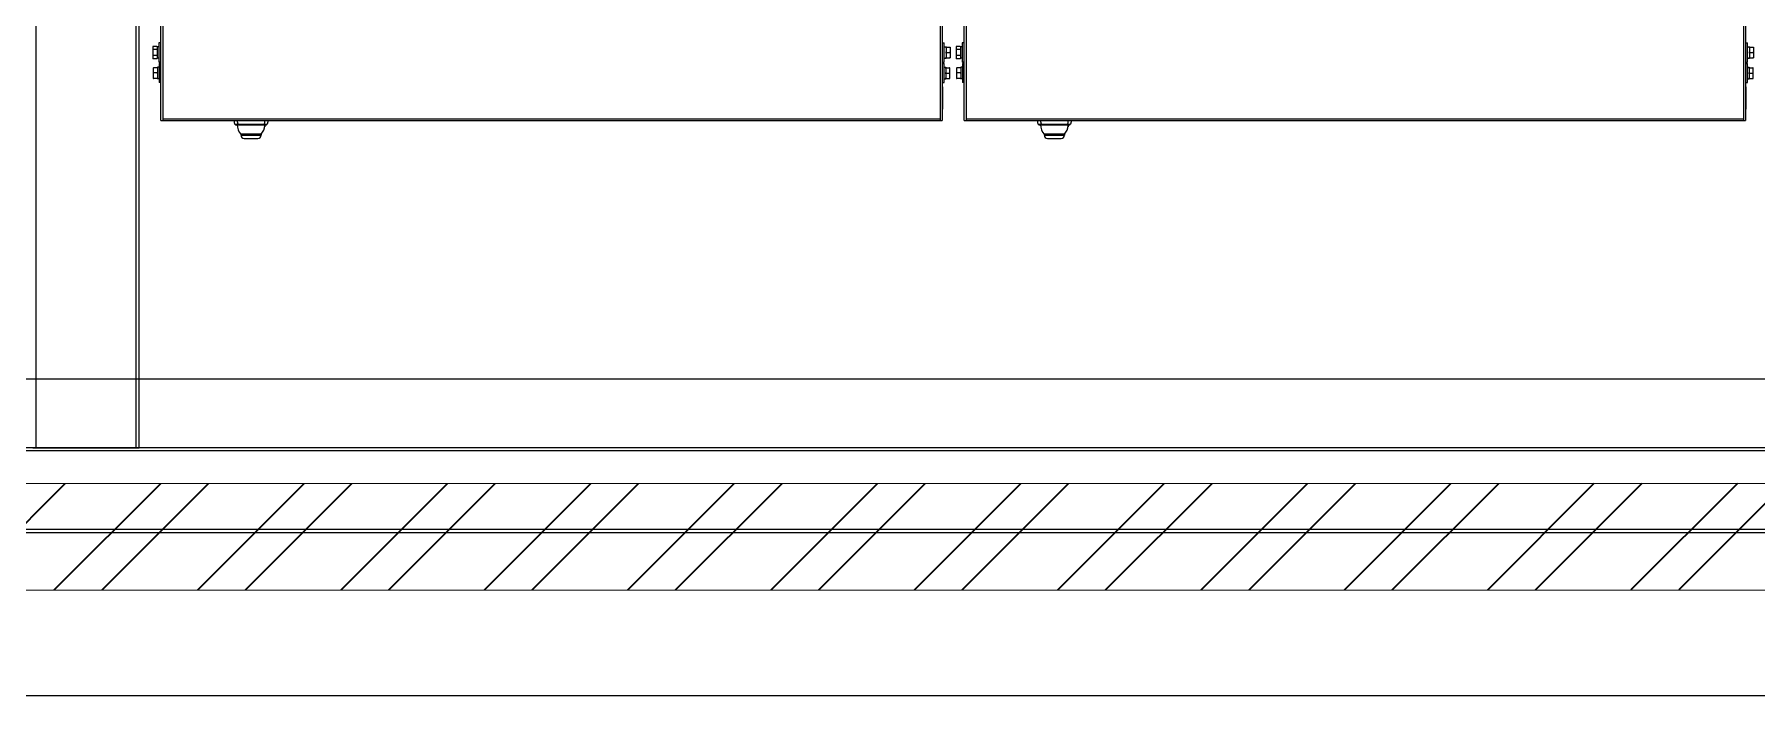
# Model space of a CAD drawing. Header units: millimetres. Extents: x 32496 to 166256, y 3504 to 23939.
# Drawn here: x 99788 to 101406, y 6120 to 6741 of the extents above; entities that cross this region are included whole.
import ezdxf

# ---------------------------------------------------------------- set-up
doc = ezdxf.new("R2010")
doc.units = ezdxf.units.MM
doc.layers.get('0').update_dxf_attribs({"lineweight": 35})
for name, color, linetype in [('2401-01144-S-M6-16HWM_1_0', 7, 'Continuous'), ('4215-19366_1_1_0', 7, 'Continuous'), ('4215-19374_1_1_0', 7, 'Continuous'), ('4215-23304_2_1_1_0', 7, 'Continuous'), ('FG-S100X100-2232_0', 7, 'Continuous'), ('PRT0001_1_1_1_1_1_1_0', 7, 'Continuous'), ('PRT0007_1_1_1_1_1_1_0', 7, 'Continuous'), ('PRT0023_1_1_1_1_1_1_0', 7, 'Continuous'), ('S04S0230_0', 7, 'Continuous')]:
    doc.layers.add(name, color=color, linetype=linetype)

# ---------------------------------------------------------------- blocks, each defined once
blk = doc.blocks.new('etryt5rte')
at = {"color": 2, "lineweight": -3}
for p, q in [((64002.7, -55957.5), (75894.6, -55957.5)), ((63902.7, -56057.5), (75994.7, -56055.2)), ((63802.7, -56157.5), (76094.7, -56155.2)), ((71552.9, -56255.2), (76194.2, -56255.2))]:
    blk.add_line(p, q, dxfattribs=at)
at = {"color": 2}
for p, q in [((71619.6, -56156), (71719.6, -56056)), ((71709.4, -56156), (71809.4, -56056)), ((71754.3, -56156), (71854.4, -56056)), ((71844.2, -56156), (71944.2, -56056)), ((71889.1, -56156), (71989.1, -56056)), ((71978.9, -56156), (72078.9, -56056)), ((72023.8, -56156), (72123.8, -56055.9)), ((72113.6, -56156), (72213.6, -56055.9)), ((72158.5, -56155.9), (72258.5, -56055.9)), ((72248.3, -56155.9), (72348.4, -56055.9)), ((72293.2, -56155.9), (72393.3, -56055.9)), ((72383.1, -56155.9), (72483.1, -56055.9)), ((72428, -56155.9), (72528, -56055.9)), ((72517.8, -56155.9), (72617.8, -56055.8)), ((72562.7, -56155.9), (72662.7, -56055.8)), ((72652.5, -56155.8), (72752.6, -56055.8)), ((72697.4, -56155.8), (72797.5, -56055.8)), ((72787.3, -56155.8), (72887.3, -56055.8)), ((72832.2, -56155.8), (72932.2, -56055.8)), ((72922, -56155.8), (73022, -56055.8)), ((72966.9, -56155.8), (73066.9, -56055.8)), ((73056.7, -56155.8), (73156.7, -56055.7)), ((73101.6, -56155.8), (73201.7, -56055.7)), ((73191.4, -56155.7), (73291.5, -56055.7)), ((73236.4, -56155.7), (73336.4, -56055.7))]:
    blk.add_line(p, q, dxfattribs=at)
blk = doc.blocks.new('gtrytrgtrr')
at = {"layer": '2401-01144-S-M6-16HWM_1_0', "color": 7, "linetype": 'Continuous'}
for p, q in [((68122.1, -74346.6), (68122.4, -74346.3)), ((68122.1, -74346.6), (68122.1, -74357.5)), ((68125.8, -74346.3), (68122.4, -74346.3)), ((68122.4, -74346.3), (68122.4, -74346.3)), ((68125.8, -74349.2), (68122.4, -74349.2)), ((68126.1, -74346.6), (68125.8, -74346.3)), ((68126.1, -74346.6), (68126.1, -74357.5)), ((68127.7, -74346.7), (68126.1, -74346.7)), ((68129.3, -74343), (68127.7, -74343)), ((68127.7, -74343), (68127.7, -74361)), ((68864.3, -74343), (68865.9, -74343)), ((68865.9, -74361), (68865.9, -74343)), ((68865.9, -74346.7), (68867.5, -74346.7)), ((68867.5, -74346.7), (68867.5, -74357.4)), ((68867.8, -74347), (68871.2, -74347)), ((68867.8, -74352), (68871.2, -74352)), ((68871.5, -74347), (68871.5, -74357.1)), ((68877.1, -74346.6), (68877.4, -74346.3)), ((68877.1, -74346.6), (68877.1, -74357.5)), ((68880.8, -74346.3), (68877.4, -74346.3)), ((68877.4, -74346.3), (68877.4, -74346.3)), ((68880.8, -74349.2), (68877.4, -74349.2)), ((68881.1, -74346.6), (68880.8, -74346.3)), ((68881.1, -74346.6), (68881.1, -74357.5)), ((68882.7, -74346.7), (68881.1, -74346.7)), ((68884.3, -74343), (68882.7, -74343)), ((68882.7, -74343), (68882.7, -74361)), ((69619.3, -74343), (69620.9, -74343)), ((69620.9, -74361), (69620.9, -74343)), ((69620.9, -74346.7), (69622.5, -74346.7)), ((69622.5, -74346.7), (69622.5, -74357.4)), ((69622.8, -74347), (69626.2, -74347)), ((69622.8, -74352), (69626.2, -74352)), ((69626.5, -74347), (69626.5, -74357.1)), ((68122.1, -74357.5), (68122.4, -74357.8)), ((68125.8, -74354.9), (68122.4, -74354.9)), ((68125.8, -74357.8), (68122.4, -74357.8)), ((68122.4, -74366.3), (68122.4, -74376.3)), ((68126.1, -74366.3), (68122.7, -74366.3)), ((68126.1, -74357.5), (68125.8, -74357.8)), ((68127.7, -74357.4), (68126.1, -74357.4)), ((68128, -74365.9), (68126.4, -74365.9)), ((68126.4, -74365.9), (68126.4, -74376.6)), ((68129.3, -74361), (68127.7, -74361)), ((68129.6, -74362.3), (68128, -74362.3)), ((68128, -74362.3), (68128, -74380.3)), ((68864, -74362.3), (68865.6, -74362.3)), ((68864.3, -74361), (68865.9, -74361)), ((68865.6, -74380.3), (68865.6, -74362.3)), ((68865.6, -74365.9), (68867.2, -74365.9)), ((68865.9, -74357.4), (68867.5, -74357.4)), ((68867.2, -74365.9), (68867.2, -74376.6)), ((68867.2, -74366.3), (68871.2, -74366.3)), ((68867.8, -74357), (68871.2, -74357)), ((68867.8, -74357.1), (68871.2, -74357.1)), ((68871.2, -74376.3), (68871.2, -74366.3)), ((68877.1, -74357.5), (68877.4, -74357.8)), ((68880.8, -74354.9), (68877.4, -74354.9)), ((68880.8, -74357.8), (68877.4, -74357.8)), ((68877.4, -74366.3), (68877.4, -74376.3)), ((68881.1, -74366.3), (68877.7, -74366.3)), ((68881.1, -74357.5), (68880.8, -74357.8)), ((68882.7, -74357.4), (68881.1, -74357.4)), ((68883, -74365.9), (68881.4, -74365.9)), ((68881.4, -74365.9), (68881.4, -74376.6)), ((68884.3, -74361), (68882.7, -74361)), ((68884.6, -74362.3), (68883, -74362.3)), ((68883, -74362.3), (68883, -74380.3)), ((69619, -74362.3), (69620.6, -74362.3)), ((69619.3, -74361), (69620.9, -74361)), ((69620.6, -74380.3), (69620.6, -74362.3)), ((69620.6, -74365.9), (69622.2, -74365.9)), ((69620.9, -74357.4), (69622.5, -74357.4)), ((69622.2, -74365.9), (69622.2, -74376.6)), ((69622.2, -74366.3), (69626.2, -74366.3)), ((69622.8, -74357), (69626.2, -74357)), ((69622.8, -74357.1), (69626.2, -74357.1)), ((69626.2, -74376.3), (69626.2, -74366.3)), ((68126.1, -74371.2), (68122.7, -74371.2)), ((68126.1, -74376.3), (68122.7, -74376.3)), ((68126.1, -74376.3), (68122.7, -74376.3)), ((68128, -74376.6), (68126.4, -74376.6)), ((68129.6, -74380.3), (68128, -74380.3)), ((68864, -74380.3), (68865.6, -74380.3)), ((68865.6, -74376.6), (68867.2, -74376.6)), ((68867.2, -74376.3), (68871.2, -74376.3)), ((68867.5, -74371.3), (68870.9, -74371.3)), ((68881.1, -74371.2), (68877.7, -74371.2)), ((68881.1, -74376.3), (68877.7, -74376.3)), ((68881.1, -74376.3), (68877.7, -74376.3)), ((68883, -74376.6), (68881.4, -74376.6)), ((68884.6, -74380.3), (68883, -74380.3)), ((69619, -74380.3), (69620.6, -74380.3)), ((69620.6, -74376.6), (69622.2, -74376.6)), ((69622.2, -74376.3), (69626.2, -74376.3)), ((69622.5, -74371.3), (69625.9, -74371.3))]:
    blk.add_line(p, q, dxfattribs=at)
for centre, start, end in [((68124.8, -74348.8), 140.5026, 140.8681), ((68123.3, -74348.8), 39.1319, 39.4968), ((68879.8, -74348.8), 140.5026, 140.8681), ((68878.3, -74348.8), 39.1319, 39.4968)]:
    blk.add_arc(centre, 3.56, start, end, dxfattribs=at)
for points, knots in [([(68122.4, -74346.3), (68122.3, -74346.3), (68122.2, -74346.4), (68122.1, -74346.5), (68122.1, -74346.6)], [0, 0, 0, 0, 0.255039, 1, 1, 1, 1]), ([(68122.1, -74348.8), (68122.1, -74348.9), (68122.2, -74349), (68122.3, -74349.1), (68122.4, -74349.2)], [0, 0, 0, 0, 0.24456, 1, 1, 1, 1]), ([(68125.8, -74346.3), (68125.8, -74346.3), (68125.9, -74346.4), (68126, -74346.5), (68126, -74346.6)], [0, 0, 0, 0, 0.255039, 1, 1, 1, 1]), ([(68126.1, -74348.8), (68126, -74348.9), (68125.9, -74349), (68125.8, -74349.1), (68125.8, -74349.2)], [0, 0, 0, 0, 0.24456, 1, 1, 1, 1]), ([(68867.8, -74347), (68867.7, -74347), (68867.6, -74347), (68867.5, -74347), (68867.5, -74347)], [0, 0, 0, 0, 0.265501, 1, 1, 1, 1]), ([(68867.5, -74347.6), (68867.5, -74347.5), (68867.6, -74347.3), (68867.7, -74347.1), (68867.8, -74347)], [0, 0, 0, 0, 0.249101, 1, 1, 1, 1]), ([(68867.8, -74352), (68867.7, -74351.9), (68867.6, -74351.7), (68867.5, -74351.5), (68867.5, -74351.4)], [0, 0, 0, 0, 0.250932, 1, 1, 1, 1]), ([(68867.5, -74352.5), (68867.5, -74352.5), (68867.6, -74352.3), (68867.7, -74352.1), (68867.8, -74352)], [0, 0, 0, 0, 0.249211, 1, 1, 1, 1]), ([(68871.2, -74347), (68871.2, -74347), (68871.3, -74347), (68871.4, -74347), (68871.5, -74347)], [0, 0, 0, 0, 0.265502, 1, 1, 1, 1]), ([(68871.5, -74347.6), (68871.4, -74347.5), (68871.3, -74347.3), (68871.2, -74347.1), (68871.2, -74347)], [0, 0, 0, 0, 0.249101, 1, 1, 1, 1]), ([(68871.2, -74352), (68871.2, -74351.9), (68871.3, -74351.7), (68871.4, -74351.5), (68871.5, -74351.4)], [0, 0, 0, 0, 0.250932, 1, 1, 1, 1]), ([(68871.5, -74352.5), (68871.4, -74352.5), (68871.3, -74352.3), (68871.2, -74352.1), (68871.2, -74352)], [0, 0, 0, 0, 0.249211, 1, 1, 1, 1]), ([(68877.4, -74346.3), (68877.3, -74346.3), (68877.2, -74346.4), (68877.1, -74346.5), (68877.1, -74346.6)], [0, 0, 0, 0, 0.255039, 1, 1, 1, 1]), ([(68877.1, -74348.8), (68877.1, -74348.9), (68877.2, -74349), (68877.3, -74349.1), (68877.4, -74349.2)], [0, 0, 0, 0, 0.24456, 1, 1, 1, 1]), ([(68880.8, -74346.3), (68880.8, -74346.3), (68880.9, -74346.4), (68881, -74346.5), (68881, -74346.6)], [0, 0, 0, 0, 0.255039, 1, 1, 1, 1]), ([(68881.1, -74348.8), (68881, -74348.9), (68880.9, -74349), (68880.8, -74349.1), (68880.8, -74349.2)], [0, 0, 0, 0, 0.24456, 1, 1, 1, 1]), ([(69622.8, -74347), (69622.7, -74347), (69622.6, -74347), (69622.5, -74347), (69622.5, -74347)], [0, 0, 0, 0, 0.265501, 1, 1, 1, 1]), ([(69622.5, -74347.6), (69622.5, -74347.5), (69622.6, -74347.3), (69622.7, -74347.1), (69622.8, -74347)], [0, 0, 0, 0, 0.249101, 1, 1, 1, 1]), ([(69622.8, -74352), (69622.7, -74351.9), (69622.6, -74351.7), (69622.5, -74351.5), (69622.5, -74351.4)], [0, 0, 0, 0, 0.250932, 1, 1, 1, 1]), ([(69622.5, -74352.5), (69622.5, -74352.5), (69622.6, -74352.3), (69622.7, -74352.1), (69622.8, -74352)], [0, 0, 0, 0, 0.249211, 1, 1, 1, 1]), ([(69626.2, -74347), (69626.2, -74347), (69626.3, -74347), (69626.4, -74347), (69626.5, -74347)], [0, 0, 0, 0, 0.265502, 1, 1, 1, 1]), ([(69626.5, -74347.6), (69626.4, -74347.5), (69626.3, -74347.3), (69626.2, -74347.1), (69626.2, -74347)], [0, 0, 0, 0, 0.249101, 1, 1, 1, 1]), ([(69626.2, -74352), (69626.2, -74351.9), (69626.3, -74351.7), (69626.4, -74351.5), (69626.5, -74351.4)], [0, 0, 0, 0, 0.250932, 1, 1, 1, 1]), ([(69626.5, -74352.5), (69626.4, -74352.5), (69626.3, -74352.3), (69626.2, -74352.1), (69626.2, -74352)], [0, 0, 0, 0, 0.249211, 1, 1, 1, 1]), ([(68122.4, -74354.9), (68122.3, -74355), (68122.2, -74355.1), (68122.1, -74355.2), (68122.1, -74355.3)], [0, 0, 0, 0, 0.255355, 1, 1, 1, 1]), ([(68122.1, -74357.5), (68122.1, -74357.5), (68122.2, -74357.6), (68122.3, -74357.7), (68122.4, -74357.8)], [0, 0, 0, 0, 0.244562, 1, 1, 1, 1]), ([(68122.4, -74366.3), (68122.4, -74366.3), (68122.5, -74366.3), (68122.6, -74366.3), (68122.7, -74366.3)], [0, 0, 0, 0, 0.23369, 1, 1, 1, 1]), ([(68122.7, -74366.3), (68122.6, -74366.3), (68122.5, -74366.5), (68122.4, -74366.7), (68122.4, -74366.8)], [0, 0, 0, 0, 0.250911, 1, 1, 1, 1]), ([(68125.8, -74354.9), (68125.8, -74355), (68125.9, -74355.1), (68126, -74355.2), (68126.1, -74355.3)], [0, 0, 0, 0, 0.255354, 1, 1, 1, 1]), ([(68126.1, -74357.5), (68126, -74357.5), (68125.9, -74357.6), (68125.8, -74357.7), (68125.8, -74357.8)], [0, 0, 0, 0, 0.244562, 1, 1, 1, 1]), ([(68126.4, -74366.3), (68126.3, -74366.3), (68126.2, -74366.3), (68126.1, -74366.3), (68126.1, -74366.3)], [0, 0, 0, 0, 0.23369, 1, 1, 1, 1]), ([(68126.1, -74366.3), (68126.1, -74366.3), (68126.2, -74366.5), (68126.3, -74366.7), (68126.4, -74366.8)], [0, 0, 0, 0, 0.25091, 1, 1, 1, 1]), ([(68867.2, -74366.9), (68867.2, -74366.8), (68867.3, -74366.6), (68867.4, -74366.4), (68867.5, -74366.3)], [0, 0, 0, 0, 0.249157, 1, 1, 1, 1]), ([(68867.8, -74357), (68867.7, -74357), (68867.6, -74356.8), (68867.5, -74356.6), (68867.5, -74356.4)], [0, 0, 0, 0, 0.250824, 1, 1, 1, 1]), ([(68867.5, -74357), (68867.5, -74357), (68867.6, -74357), (68867.7, -74357), (68867.8, -74357)], [0, 0, 0, 0, 0.233702, 1, 1, 1, 1]), ([(68867.8, -74357.1), (68867.7, -74357.1), (68867.6, -74357.1), (68867.5, -74357.1), (68867.5, -74357.1)], [0, 0, 0, 0, 0.265501, 1, 1, 1, 1]), ([(68871.2, -74366.9), (68871.1, -74366.8), (68871, -74366.6), (68870.9, -74366.4), (68870.9, -74366.3)], [0, 0, 0, 0, 0.249157, 1, 1, 1, 1]), ([(68871.2, -74357), (68871.2, -74357), (68871.3, -74356.8), (68871.4, -74356.6), (68871.5, -74356.4)], [0, 0, 0, 0, 0.250825, 1, 1, 1, 1]), ([(68871.5, -74357), (68871.4, -74357), (68871.3, -74357), (68871.2, -74357), (68871.2, -74357)], [0, 0, 0, 0, 0.233703, 1, 1, 1, 1]), ([(68871.2, -74357.1), (68871.2, -74357.1), (68871.3, -74357.1), (68871.4, -74357.1), (68871.5, -74357.1)], [0, 0, 0, 0, 0.265502, 1, 1, 1, 1]), ([(68877.4, -74354.9), (68877.3, -74355), (68877.2, -74355.1), (68877.1, -74355.2), (68877.1, -74355.3)], [0, 0, 0, 0, 0.255355, 1, 1, 1, 1]), ([(68877.1, -74357.5), (68877.1, -74357.5), (68877.2, -74357.6), (68877.3, -74357.7), (68877.4, -74357.8)], [0, 0, 0, 0, 0.244562, 1, 1, 1, 1]), ([(68877.4, -74366.3), (68877.4, -74366.3), (68877.5, -74366.3), (68877.6, -74366.3), (68877.7, -74366.3)], [0, 0, 0, 0, 0.23369, 1, 1, 1, 1]), ([(68877.7, -74366.3), (68877.6, -74366.3), (68877.5, -74366.5), (68877.4, -74366.7), (68877.4, -74366.8)], [0, 0, 0, 0, 0.250911, 1, 1, 1, 1]), ([(68880.8, -74354.9), (68880.8, -74355), (68880.9, -74355.1), (68881, -74355.2), (68881.1, -74355.3)], [0, 0, 0, 0, 0.255354, 1, 1, 1, 1]), ([(68881.1, -74357.5), (68881, -74357.5), (68880.9, -74357.6), (68880.8, -74357.7), (68880.8, -74357.8)], [0, 0, 0, 0, 0.244562, 1, 1, 1, 1]), ([(68881.4, -74366.3), (68881.3, -74366.3), (68881.2, -74366.3), (68881.1, -74366.3), (68881.1, -74366.3)], [0, 0, 0, 0, 0.23369, 1, 1, 1, 1]), ([(68881.1, -74366.3), (68881.1, -74366.3), (68881.2, -74366.5), (68881.3, -74366.7), (68881.4, -74366.8)], [0, 0, 0, 0, 0.25091, 1, 1, 1, 1]), ([(69622.2, -74366.9), (69622.2, -74366.8), (69622.3, -74366.6), (69622.4, -74366.4), (69622.5, -74366.3)], [0, 0, 0, 0, 0.249157, 1, 1, 1, 1]), ([(69622.8, -74357), (69622.7, -74357), (69622.6, -74356.8), (69622.5, -74356.6), (69622.5, -74356.4)], [0, 0, 0, 0, 0.250824, 1, 1, 1, 1]), ([(69622.5, -74357), (69622.5, -74357), (69622.6, -74357), (69622.7, -74357), (69622.8, -74357)], [0, 0, 0, 0, 0.233702, 1, 1, 1, 1]), ([(69622.8, -74357.1), (69622.7, -74357.1), (69622.6, -74357.1), (69622.5, -74357.1), (69622.5, -74357.1)], [0, 0, 0, 0, 0.265501, 1, 1, 1, 1]), ([(69626.2, -74366.9), (69626.1, -74366.8), (69626, -74366.6), (69625.9, -74366.4), (69625.9, -74366.3)], [0, 0, 0, 0, 0.249157, 1, 1, 1, 1]), ([(69626.2, -74357), (69626.2, -74357), (69626.3, -74356.8), (69626.4, -74356.6), (69626.5, -74356.4)], [0, 0, 0, 0, 0.250825, 1, 1, 1, 1]), ([(69626.5, -74357), (69626.4, -74357), (69626.3, -74357), (69626.2, -74357), (69626.2, -74357)], [0, 0, 0, 0, 0.233703, 1, 1, 1, 1]), ([(69626.2, -74357.1), (69626.2, -74357.1), (69626.3, -74357.1), (69626.4, -74357.1), (69626.5, -74357.1)], [0, 0, 0, 0, 0.265502, 1, 1, 1, 1]), ([(68122.4, -74370.7), (68122.4, -74370.7), (68122.5, -74370.9), (68122.6, -74371.1), (68122.7, -74371.2)], [0, 0, 0, 0, 0.249123, 1, 1, 1, 1]), ([(68122.7, -74371.2), (68122.6, -74371.3), (68122.5, -74371.5), (68122.4, -74371.7), (68122.4, -74371.8)], [0, 0, 0, 0, 0.250845, 1, 1, 1, 1]), ([(68122.4, -74375.7), (68122.4, -74375.7), (68122.5, -74375.9), (68122.6, -74376.1), (68122.7, -74376.3)], [0, 0, 0, 0, 0.24919, 1, 1, 1, 1]), ([(68122.4, -74376.3), (68122.4, -74376.3), (68122.5, -74376.3), (68122.6, -74376.3), (68122.7, -74376.3)], [0, 0, 0, 0, 0.23369, 1, 1, 1, 1]), ([(68122.7, -74376.3), (68122.6, -74376.3), (68122.5, -74376.3), (68122.4, -74376.3), (68122.4, -74376.3)], [0, 0, 0, 0, 0.265514, 1, 1, 1, 1]), ([(68126.4, -74370.7), (68126.3, -74370.7), (68126.2, -74370.9), (68126.1, -74371.1), (68126.1, -74371.2)], [0, 0, 0, 0, 0.249123, 1, 1, 1, 1]), ([(68126.1, -74371.2), (68126.1, -74371.3), (68126.2, -74371.5), (68126.3, -74371.7), (68126.4, -74371.8)], [0, 0, 0, 0, 0.250844, 1, 1, 1, 1]), ([(68126.4, -74375.7), (68126.3, -74375.7), (68126.2, -74375.9), (68126.1, -74376.1), (68126.1, -74376.3)], [0, 0, 0, 0, 0.24919, 1, 1, 1, 1]), ([(68126.4, -74376.3), (68126.3, -74376.3), (68126.2, -74376.3), (68126.1, -74376.3), (68126.1, -74376.3)], [0, 0, 0, 0, 0.23369, 1, 1, 1, 1]), ([(68126.1, -74376.3), (68126.1, -74376.3), (68126.2, -74376.3), (68126.3, -74376.3), (68126.4, -74376.3)], [0, 0, 0, 0, 0.265512, 1, 1, 1, 1]), ([(68867.5, -74371.3), (68867.4, -74371.2), (68867.3, -74371.1), (68867.2, -74370.9), (68867.2, -74370.7)], [0, 0, 0, 0, 0.250877, 1, 1, 1, 1]), ([(68867.2, -74371.9), (68867.2, -74371.8), (68867.3, -74371.6), (68867.4, -74371.4), (68867.5, -74371.3)], [0, 0, 0, 0, 0.249157, 1, 1, 1, 1]), ([(68867.5, -74376.3), (68867.4, -74376.2), (68867.3, -74376.1), (68867.2, -74375.9), (68867.2, -74375.7)], [0, 0, 0, 0, 0.250877, 1, 1, 1, 1]), ([(68870.9, -74371.3), (68870.9, -74371.2), (68871, -74371.1), (68871.1, -74370.9), (68871.2, -74370.7)], [0, 0, 0, 0, 0.250877, 1, 1, 1, 1]), ([(68871.2, -74371.9), (68871.1, -74371.8), (68871, -74371.6), (68870.9, -74371.4), (68870.9, -74371.3)], [0, 0, 0, 0, 0.249157, 1, 1, 1, 1]), ([(68870.9, -74376.3), (68870.9, -74376.2), (68871, -74376.1), (68871.1, -74375.9), (68871.2, -74375.7)], [0, 0, 0, 0, 0.250877, 1, 1, 1, 1]), ([(68877.4, -74370.7), (68877.4, -74370.7), (68877.5, -74370.9), (68877.6, -74371.1), (68877.7, -74371.2)], [0, 0, 0, 0, 0.249123, 1, 1, 1, 1]), ([(68877.7, -74371.2), (68877.6, -74371.3), (68877.5, -74371.5), (68877.4, -74371.7), (68877.4, -74371.8)], [0, 0, 0, 0, 0.250845, 1, 1, 1, 1]), ([(68877.4, -74375.7), (68877.4, -74375.7), (68877.5, -74375.9), (68877.6, -74376.1), (68877.7, -74376.3)], [0, 0, 0, 0, 0.24919, 1, 1, 1, 1]), ([(68877.4, -74376.3), (68877.4, -74376.3), (68877.5, -74376.3), (68877.6, -74376.3), (68877.7, -74376.3)], [0, 0, 0, 0, 0.23369, 1, 1, 1, 1]), ([(68877.7, -74376.3), (68877.6, -74376.3), (68877.5, -74376.3), (68877.4, -74376.3), (68877.4, -74376.3)], [0, 0, 0, 0, 0.265514, 1, 1, 1, 1]), ([(68881.4, -74370.7), (68881.3, -74370.7), (68881.2, -74370.9), (68881.1, -74371.1), (68881.1, -74371.2)], [0, 0, 0, 0, 0.249123, 1, 1, 1, 1]), ([(68881.1, -74371.2), (68881.1, -74371.3), (68881.2, -74371.5), (68881.3, -74371.7), (68881.4, -74371.8)], [0, 0, 0, 0, 0.250844, 1, 1, 1, 1]), ([(68881.4, -74375.7), (68881.3, -74375.7), (68881.2, -74375.9), (68881.1, -74376.1), (68881.1, -74376.3)], [0, 0, 0, 0, 0.24919, 1, 1, 1, 1]), ([(68881.4, -74376.3), (68881.3, -74376.3), (68881.2, -74376.3), (68881.1, -74376.3), (68881.1, -74376.3)], [0, 0, 0, 0, 0.23369, 1, 1, 1, 1]), ([(68881.1, -74376.3), (68881.1, -74376.3), (68881.2, -74376.3), (68881.3, -74376.3), (68881.4, -74376.3)], [0, 0, 0, 0, 0.265512, 1, 1, 1, 1]), ([(69622.5, -74371.3), (69622.4, -74371.2), (69622.3, -74371.1), (69622.2, -74370.9), (69622.2, -74370.7)], [0, 0, 0, 0, 0.250877, 1, 1, 1, 1]), ([(69622.2, -74371.9), (69622.2, -74371.8), (69622.3, -74371.6), (69622.4, -74371.4), (69622.5, -74371.3)], [0, 0, 0, 0, 0.249157, 1, 1, 1, 1]), ([(69622.5, -74376.3), (69622.4, -74376.2), (69622.3, -74376.1), (69622.2, -74375.9), (69622.2, -74375.7)], [0, 0, 0, 0, 0.250877, 1, 1, 1, 1]), ([(69625.9, -74371.3), (69625.9, -74371.2), (69626, -74371.1), (69626.1, -74370.9), (69626.2, -74370.7)], [0, 0, 0, 0, 0.250877, 1, 1, 1, 1]), ([(69626.2, -74371.9), (69626.1, -74371.8), (69626, -74371.6), (69625.9, -74371.4), (69625.9, -74371.3)], [0, 0, 0, 0, 0.249157, 1, 1, 1, 1]), ([(69625.9, -74376.3), (69625.9, -74376.2), (69626, -74376.1), (69626.1, -74375.9), (69626.2, -74375.7)], [0, 0, 0, 0, 0.250877, 1, 1, 1, 1])]:
    blk.add_open_spline(points, degree=3, knots=knots, dxfattribs=at)
for points in [[(68122.4, -74349.2), (68122.3, -74349.4), (68122.2, -74349.6), (68122.1, -74349.8)], [(68125.8, -74349.2), (68125.9, -74349.4), (68126, -74349.6), (68126.1, -74349.8)], [(68877.4, -74349.2), (68877.3, -74349.4), (68877.2, -74349.6), (68877.1, -74349.8)], [(68880.8, -74349.2), (68880.9, -74349.4), (68881, -74349.6), (68881.1, -74349.8)], [(68122.1, -74354.3), (68122.2, -74354.5), (68122.3, -74354.7), (68122.4, -74354.9)], [(68126.1, -74354.3), (68126, -74354.5), (68125.9, -74354.7), (68125.8, -74354.9)], [(68877.1, -74354.3), (68877.2, -74354.5), (68877.3, -74354.7), (68877.4, -74354.9)], [(68881.1, -74354.3), (68881, -74354.5), (68880.9, -74354.7), (68880.8, -74354.9)]]:
    blk.add_open_spline(points, degree=3, dxfattribs=at)
at = {"layer": '4215-19366_1_1_0', "color": 7, "linetype": 'Continuous'}
for p, q in [((68129.3, -74294.3), (68129.3, -74362.3)), ((68864.3, -74362.3), (68864.3, -74294.3)), ((68884.3, -74294.3), (68884.3, -74362.3)), ((69619.3, -74362.3), (69619.3, -74294.3)), ((68129.3, -74380.3), (68129.3, -74381.3)), ((68129.6, -74381.3), (68129.3, -74381.3)), ((68864.3, -74381.3), (68864, -74381.3)), ((68864.3, -74381.3), (68864.3, -74380.3)), ((68884.3, -74380.3), (68884.3, -74381.3)), ((68884.6, -74381.3), (68884.3, -74381.3)), ((69619.3, -74381.3), (69619, -74381.3)), ((69619.3, -74381.3), (69619.3, -74380.3))]:
    blk.add_line(p, q, dxfattribs=at)
at = {"layer": '4215-19374_1_1_0', "color": 7, "linetype": 'Continuous'}
for p, q in [((68129.3, -74384.3), (68129.6, -74384.3)), ((68129.3, -74384.3), (68129.3, -74405.3)), ((68864, -74384.3), (68864.3, -74384.3)), ((68864.3, -74384.3), (68864.3, -74405.3)), ((68884.3, -74384.3), (68884.6, -74384.3)), ((68884.3, -74384.3), (68884.3, -74405.3)), ((69619, -74384.3), (69619.3, -74384.3)), ((69619.3, -74384.3), (69619.3, -74405.3)), ((68129.6, -74405.3), (68129.3, -74405.3)), ((68864.3, -74405.3), (68864, -74405.3)), ((68884.6, -74405.3), (68884.3, -74405.3)), ((69619.3, -74405.3), (69619, -74405.3))]:
    blk.add_line(p, q, dxfattribs=at)
at = {"layer": '4215-19374_1_1_0', "color": 9, "linetype": 'Continuous'}
for p, q in [((68129.6, -74385.5), (68129.3, -74385.5)), ((68864.3, -74385.5), (68864, -74385.5)), ((68884.6, -74385.5), (68884.3, -74385.5)), ((69619.3, -74385.5), (69619, -74385.5))]:
    blk.add_line(p, q, dxfattribs=at)
at = {"layer": '4215-19374_1_1_0', "color": 7, "linetype": 'Continuous'}
for centre, start, end in [((68131.3, -74404.3), 210.0008, 211.6001), ((68862.3, -74404.3), 328.4, 329.9992), ((68886.3, -74404.3), 210.0008, 211.6001), ((69617.3, -74404.3), 328.4, 329.9992)]:
    blk.add_arc(centre, 2, start, end, dxfattribs=at)
at = {"layer": '4215-23304_2_1_1_0', "color": 7, "linetype": 'Continuous'}
for p, q in [((68129.6, -74416), (68129.6, -73094.5)), ((68864, -73094.5), (68864, -74416)), ((68884.6, -74416), (68884.6, -73094.5)), ((69619, -73094.5), (69619, -74416)), ((68129.6, -74416), (68864, -74416)), ((68131.3, -74414.3), (68131.3, -74416)), ((68862.3, -74416), (68862.3, -74414.3)), ((68884.6, -74416), (69619, -74416)), ((68886.3, -74414.3), (68886.3, -74416)), ((69617.3, -74416), (69617.3, -74414.3))]:
    blk.add_line(p, q, dxfattribs=at)
at = {"layer": '4215-23304_2_1_1_0', "color": 9, "linetype": 'Continuous'}
for p, q in [((68131.3, -73096.2), (68131.3, -74414.3)), ((68862.3, -74414.3), (68862.3, -73096.2)), ((68886.3, -73096.2), (68886.3, -74414.3)), ((69617.3, -74414.3), (69617.3, -73096.2)), ((68131.3, -74414.3), (68862.3, -74414.3)), ((68886.3, -74414.3), (69617.3, -74414.3))]:
    blk.add_line(p, q, dxfattribs=at)
at = {"layer": 'FG-S100X100-2232_0', "color": 9, "linetype": 'Continuous'}
for p, q in [((68012.3, -74723.3), (68012.3, -72451.3)), ((68106.3, -74723.3), (68106.3, -72451.3))]:
    blk.add_line(p, q, dxfattribs=at)
at = {"layer": 'FG-S100X100-2232_0', "color": 7, "linetype": 'Continuous'}
for p, q in [((68109.3, -74723.3), (68109.3, -72451.3)), ((68009.3, -74723.3), (68109.3, -74723.3))]:
    blk.add_line(p, q, dxfattribs=at)
at = {"layer": 'PRT0001_1_1_1_1_1_1_0', "color": 7, "linetype": 'Continuous'}
for p, q in [((68199.1, -74419.4), (68198.4, -74416)), ((68230.3, -74416), (68229.5, -74419.4)), ((68954.1, -74419.4), (68953.4, -74416)), ((68985.3, -74416), (68984.5, -74419.4)), ((68199.6, -74419.8), (68229, -74419.8)), ((68229.5, -74419.4), (68229.5, -74419.4)), ((68954.6, -74419.8), (68984, -74419.8)), ((68984.5, -74419.4), (68984.5, -74419.4))]:
    blk.add_line(p, q, dxfattribs=at)
at = {"layer": 'PRT0001_1_1_1_1_1_1_0', "color": 9, "linetype": 'Continuous'}
for p, q in [((68202.1, -74419.4), (68201.2, -74416)), ((68202.1, -74419.4), (68201.2, -74416)), ((68227.4, -74416), (68226.6, -74419.4)), ((68227.4, -74416), (68226.6, -74419.4)), ((68957.1, -74419.4), (68956.2, -74416)), ((68957.1, -74419.4), (68956.2, -74416)), ((68982.4, -74416), (68981.6, -74419.4)), ((68982.4, -74416), (68981.6, -74419.4)), ((68202.1, -74419.4), (68226.6, -74419.4)), ((68202.1, -74419.4), (68202.1, -74419.8)), ((68226.6, -74419.8), (68226.6, -74419.4)), ((68957.1, -74419.4), (68981.6, -74419.4)), ((68957.1, -74419.4), (68957.1, -74419.8)), ((68981.6, -74419.8), (68981.6, -74419.4))]:
    blk.add_line(p, q, dxfattribs=at)
at = {"layer": 'PRT0001_1_1_1_1_1_1_0', "color": 7, "linetype": 'Continuous'}
for centre, start, end in [((68199.6, -74419.3), 193.0981, 270.0104), ((68229, -74419.3), 270.0106, 346.9351), ((68954.6, -74419.3), 193.0981, 270.0104), ((68984, -74419.3), 270.0106, 346.9351)]:
    blk.add_arc(centre, 0.5, start, end, dxfattribs=at)
at = {"layer": 'PRT0001_1_1_1_1_1_1_0', "color": 9, "linetype": 'Continuous'}
for points, knots in [([(68199.1, -74419.4), (68199.1, -74419.4), (68199.2, -74419.4), (68199.2, -74419.4), (68199.2, -74419.4), (68199.2, -74419.4), (68199.3, -74419.4), (68199.4, -74419.4), (68199.5, -74419.4), (68199.7, -74419.4), (68199.8, -74419.4), (68200.1, -74419.4), (68200.5, -74419.4), (68201, -74419.4), (68201.6, -74419.4), (68201.9, -74419.4), (68202.1, -74419.4)], [0, 0, 0, 0, 0.001791, 0.00573, 0.011975, 0.020551, 0.044706, 0.078058, 0.12027, 0.170976, 0.229668, 0.295749, 0.447406, 0.619787, 0.806398, 1, 1, 1, 1]), ([(68226.6, -74419.4), (68226.7, -74419.4), (68227.1, -74419.4), (68227.7, -74419.4), (68228.2, -74419.4), (68228.6, -74419.4), (68228.8, -74419.4), (68229, -74419.4), (68229.2, -74419.4), (68229.3, -74419.4), (68229.4, -74419.4), (68229.5, -74419.4), (68229.5, -74419.4), (68229.5, -74419.4), (68229.5, -74419.4), (68229.5, -74419.4), (68229.5, -74419.4)], [0, 0, 0, 0, 0.193603, 0.380202, 0.552553, 0.704191, 0.770274, 0.828976, 0.879694, 0.921913, 0.95527, 0.979428, 0.988004, 0.994249, 0.998192, 1, 1, 1, 1]), ([(68954.1, -74419.4), (68954.1, -74419.4), (68954.2, -74419.4), (68954.2, -74419.4), (68954.2, -74419.4), (68954.2, -74419.4), (68954.3, -74419.4), (68954.4, -74419.4), (68954.5, -74419.4), (68954.7, -74419.4), (68954.8, -74419.4), (68955.1, -74419.4), (68955.5, -74419.4), (68956, -74419.4), (68956.6, -74419.4), (68956.9, -74419.4), (68957.1, -74419.4)], [0, 0, 0, 0, 0.001791, 0.00573, 0.011975, 0.020551, 0.044706, 0.078058, 0.12027, 0.170976, 0.229668, 0.295749, 0.447406, 0.619787, 0.806398, 1, 1, 1, 1]), ([(68981.6, -74419.4), (68981.7, -74419.4), (68982.1, -74419.4), (68982.7, -74419.4), (68983.2, -74419.4), (68983.6, -74419.4), (68983.8, -74419.4), (68984, -74419.4), (68984.2, -74419.4), (68984.3, -74419.4), (68984.4, -74419.4), (68984.5, -74419.4), (68984.5, -74419.4), (68984.5, -74419.4), (68984.5, -74419.4), (68984.5, -74419.4), (68984.5, -74419.4)], [0, 0, 0, 0, 0.193603, 0.380202, 0.552553, 0.704191, 0.770274, 0.828976, 0.879694, 0.921913, 0.95527, 0.979428, 0.988004, 0.994249, 0.998192, 1, 1, 1, 1])]:
    blk.add_open_spline(points, degree=3, knots=knots, dxfattribs=at)
at = {"layer": 'PRT0007_1_1_1_1_1_1_0', "color": 9, "linetype": 'Continuous'}
for p, q in [((68205.1, -74428.7), (68204.9, -74428.7)), ((68205.3, -74428.7), (68205.1, -74428.7)), ((68223.6, -74428.7), (68205.3, -74428.7)), ((68223.8, -74428.7), (68223.6, -74428.7)), ((68223.8, -74428.7), (68223.8, -74428.7)), ((68960.1, -74428.7), (68959.9, -74428.7)), ((68960.3, -74428.7), (68960.1, -74428.7)), ((68978.6, -74428.7), (68960.3, -74428.7)), ((68978.8, -74428.7), (68978.6, -74428.7)), ((68978.8, -74428.7), (68978.8, -74428.7))]:
    blk.add_line(p, q, dxfattribs=at)
at = {"layer": 'PRT0007_1_1_1_1_1_1_0', "color": 7, "linetype": 'Continuous'}
for p, q in [((68205.1, -74428.8), (68223.6, -74428.8)), ((68227.2, -74419.8), (68227.2, -74421.8)), ((68227.3, -74420.2), (68227.2, -74420.1)), ((68960.1, -74428.8), (68978.6, -74428.8)), ((68982.2, -74419.8), (68982.2, -74421.8)), ((68982.3, -74420.2), (68982.2, -74420.1))]:
    blk.add_line(p, q, dxfattribs=at)
for centre, radius, start, end in [((68214.3, -74419.8), 13, 180.0075, 223.2493), ((68205.1, -74428.5), 0.3, 223.2493, 270.0106), ((68223.6, -74428.5), 0.3, 269.9973, 316.7719), ((68214.3, -74419.8), 13, 316.7719, 357.0391), ((68214.3, -74419.8), 13, 358.2248, 0.0106), ((68969.3, -74419.8), 13, 180.0075, 223.2493), ((68960.1, -74428.5), 0.3, 223.2493, 270.0106), ((68978.6, -74428.5), 0.3, 269.9973, 316.7719), ((68969.3, -74419.8), 13, 316.7719, 357.0391), ((68969.3, -74419.8), 13, 358.2248, 0.0106)]:
    blk.add_arc(centre, radius, start, end, dxfattribs=at)
at = {"layer": 'PRT0007_1_1_1_1_1_1_0', "color": 9, "linetype": 'Continuous'}
for centre, radius, start, end in [((68226.9, -74419.9), 0.464, 9.0546, 18.2972), ((68226.9, -74419.9), 0.459, 5.4032, 9.0482), ((68226.9, -74419.9), 0.451, 359.3796, 5.4121), ((68981.9, -74419.9), 0.464, 9.0546, 18.2972), ((68981.9, -74419.9), 0.459, 5.4032, 9.0482), ((68981.9, -74419.9), 0.451, 359.3796, 5.4121)]:
    blk.add_arc(centre, radius, start, end, dxfattribs=at)
at = {"layer": 'PRT0007_1_1_1_1_1_1_0', "color": 7, "linetype": 'Continuous'}
for points in [[(68227.2, -74420.1), (68227.2, -74420.1), (68227.2, -74420.1), (68227.2, -74420)], [(68982.2, -74420.1), (68982.2, -74420.1), (68982.2, -74420.1), (68982.2, -74420)]]:
    blk.add_open_spline(points, degree=3, dxfattribs=at)
for points in [[(68227.3, -74420.5), (68227.3, -74420.4), (68227.3, -74420.3), (68227.3, -74420.2), (68227.3, -74420.2)], [(68982.3, -74420.5), (68982.3, -74420.4), (68982.3, -74420.3), (68982.3, -74420.2), (68982.3, -74420.2)]]:
    blk.add_open_spline(points, degree=3, knots=[0, 0, 0, 0, 0.246999, 1, 1, 1, 1], dxfattribs=at)
at = {"layer": 'PRT0023_1_1_1_1_1_1_0', "color": 7, "linetype": 'Continuous'}
for p, q in [((68205.1, -74428.8), (68204.9, -74428.8)), ((68204.9, -74429.8), (68204.9, -74428.8)), ((68207.9, -74432.8), (68220.8, -74432.8)), ((68223.8, -74428.8), (68223.6, -74428.8)), ((68223.8, -74428.8), (68223.8, -74429.8)), ((68223.8, -74429.8), (68223.8, -74428.8)), ((68223.8, -74429.8), (68223.8, -74429.8)), ((68960.1, -74428.8), (68959.9, -74428.8)), ((68959.9, -74429.8), (68959.9, -74428.8)), ((68962.9, -74432.8), (68975.8, -74432.8)), ((68978.8, -74428.8), (68978.6, -74428.8)), ((68978.8, -74428.8), (68978.8, -74429.8)), ((68978.8, -74429.8), (68978.8, -74428.8)), ((68978.8, -74429.8), (68978.8, -74429.8))]:
    blk.add_line(p, q, dxfattribs=at)
at = {"layer": 'PRT0023_1_1_1_1_1_1_0', "color": 9, "linetype": 'Continuous'}
for p, q in [((68204.9, -74429.8), (68223.8, -74429.8)), ((68959.9, -74429.8), (68978.8, -74429.8))]:
    blk.add_line(p, q, dxfattribs=at)
at = {"layer": 'PRT0023_1_1_1_1_1_1_0', "color": 7, "linetype": 'Continuous'}
for centre, start, end in [((68207.9, -74429.8), 180.0106, 270.0106), ((68220.8, -74429.8), 270.0106, 0.0106), ((68220.8, -74429.8), 270.0106, 0.0106), ((68962.9, -74429.8), 180.0106, 270.0106), ((68975.8, -74429.8), 270.0106, 0.0106), ((68975.8, -74429.8), 270.0106, 0.0106)]:
    blk.add_arc(centre, 3, start, end, dxfattribs=at)
at = {"layer": 'S04S0230_0', "color": 7, "linetype": 'Continuous'}
for p, q in [((72186.3, -74723.3), (60350.3, -74723.3)), ((72186.3, -74803.3), (60350.3, -74803.3))]:
    blk.add_line(p, q, dxfattribs=at)
at = {"layer": 'S04S0230_0', "color": 9, "linetype": 'Continuous'}
for p, q in [((72186.3, -74726.3), (60350.3, -74726.3)), ((72186.3, -74800.3), (60344.3, -74800.3))]:
    blk.add_line(p, q, dxfattribs=at)

msp = doc.modelspace()

# ---------------------------------------------------------------- block references
for name, p in [('etryt5rte', (28096.931, 62375.365)), ('gtrytrgtrr', (31776.885, 81076.369))]:
    msp.add_blockref(name, p)

doc.saveas('drawing.dxf')
